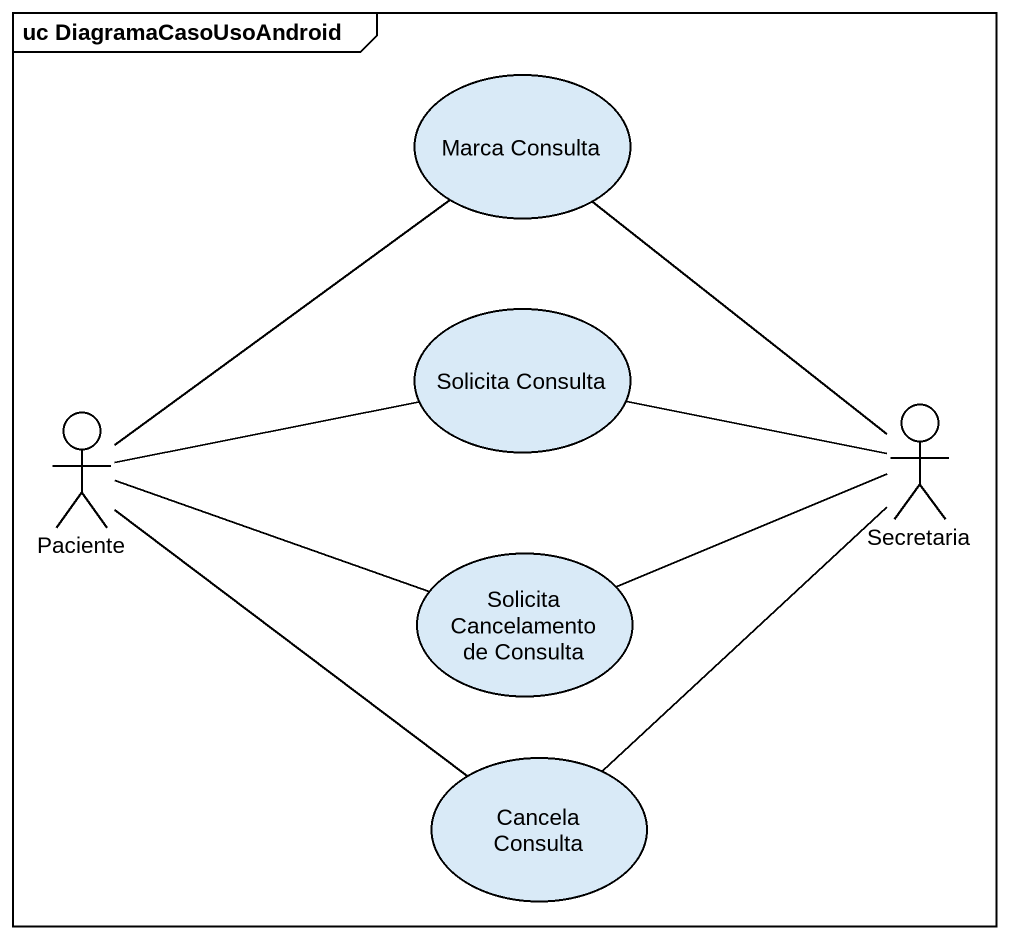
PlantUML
@startuml
mainframe uc DiagramaCasoUsoAndroid
usecase "Marca Consulta" as Marca_Consulta
usecase "Solicita Consulta" as Solicita_Consulta
actor Paciente
actor Secretaria
usecase "Solicita Cancelamento de Consulta" as Solicita_Cancelamento_de
usecase "Cancela Consulta" as Cancela_Consulta
Paciente -up- Marca_Consulta
Paciente -right- Solicita_Consulta
Paciente -right- Solicita_Cancelamento_de
Paciente -- Cancela_Consulta
Secretaria -up- Marca_Consulta
Secretaria -left- Solicita_Consulta
Secretaria -left- Solicita_Cancelamento_de
Secretaria -- Cancela_Consulta
@enduml
